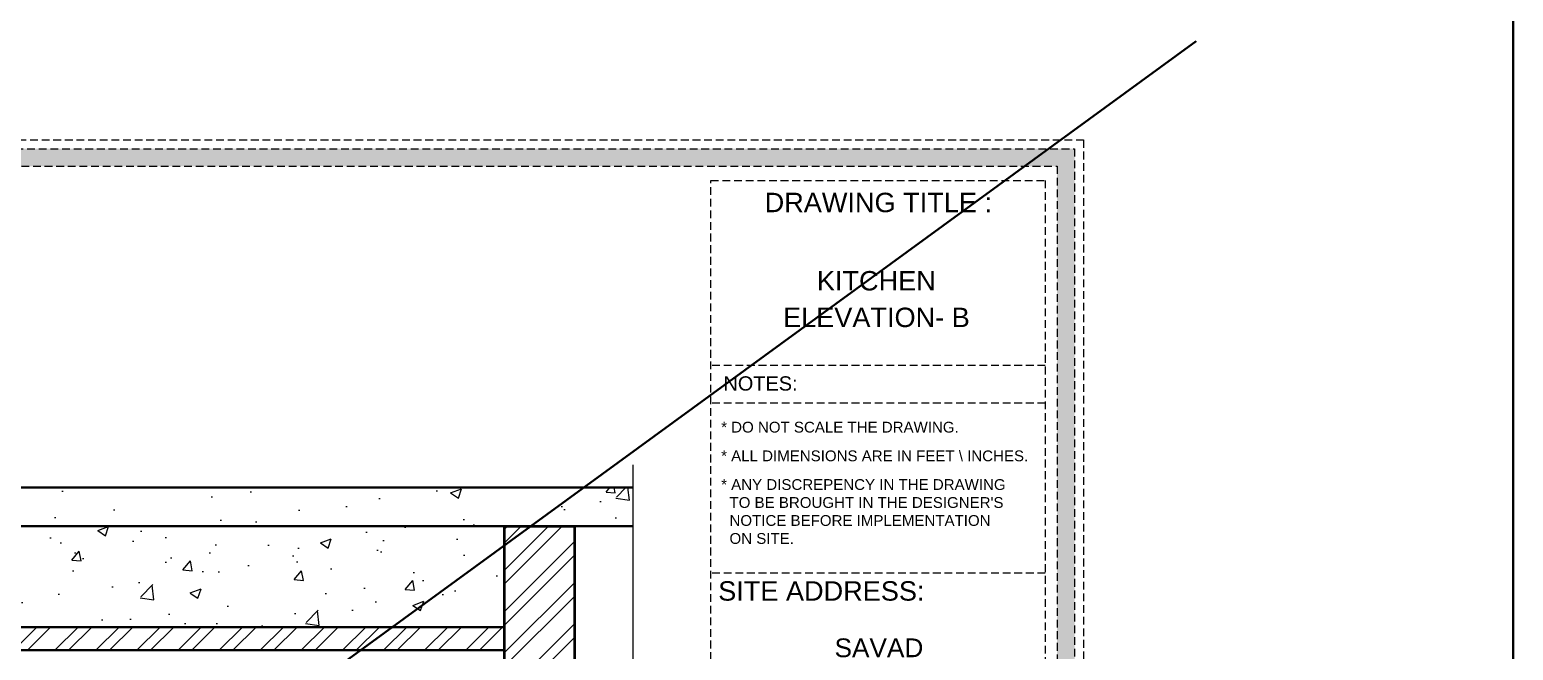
# Model space of a CAD drawing. Header units: millimetres. Extents: x 56222 to 3066687, y -650199 to -121287.
# Drawn here: x 141422.8 to 141614.3, y -184107.2 to -184027.2 of the extents above; entities that cross this region are included whole.
import ezdxf
from ezdxf.enums import TextEntityAlignment as Align

# ---------------------------------------------------------------- set-up
doc = ezdxf.new("R2010")
doc.units = ezdxf.units.MM
doc.header["$MEASUREMENT"] = 0
doc.linetypes.add('DASHEDX2', pattern=[1.5, 1, -0.5])
doc.layers.add('AR HATCH-7', color=7, linetype='Continuous')
doc.layers.add('str coll', color=6, linetype='Continuous')
for name, color, linetype, lineweight in [('Dimension', 10, 'DASHEDX2', 20), ('FURNITURE-1', 252, 'Continuous', 13), ('NAME PLATE', 7, 'Continuous', 25), ('SECTION ( SLAB PLine )', 104, 'Continuous', 30), ('Text', 7, 'Continuous', 15), ('XX~SLAB ( BEAM )~ ( DIM )', 7, 'Continuous', 9)]:
    doc.layers.add(name, color=color, linetype=linetype, lineweight=lineweight)
doc.layers.add('hatch', color=250, linetype='Continuous', lineweight=9, transparency=0.5)
doc.styles.add('Arial', font='arial.ttf')
pattern_1 = [(50, (1908.492, 25.076), (14.34520365, -1.2550427), [1.5, -16.5]), (355, (1908.492, 25.076), (-2.7750267, 15.0438427), [1.2, -13.2]), (100.4514445, (1909.687, 24.972), (11.5701769, 13.7887998), [1.2748038, -14.0228422]), (46.1842, (1908.492, 29.076), (21.3448266, -3.3103856), [2.25, -24.75]), (96.635635, (1910.27, 28.8), (18.693239, 19.482372), [1.9122068, -21.0342752]), (351.184164, (1908.492, 29.076), (18.693239, 19.482372), [1.8, -19.8]), (21, (1910.492, 28.076), (11.93814104, -8.0523778), [1.5, -16.5]), (326, (1910.492, 28.076), (4.8663066, 14.5030009), [1.2, -13.2]), (71.451445, (1911.487, 27.405), (16.8044475, 6.45062306), [1.2748038, -14.0228422]), (37.5, (1908.492, 25.076), (0.24319711, 6.65787708), [0, -13.04, 0, -13.4, 0, -13.25]), (7.5, (1908.492, 25.076), (5.26139075, 7.88823424), [0, -7.64, 0, -12.74, 0, -5.05]), (327.5, (1904.032, 25.076), (10.67644872, -0.45109743), [0, -5, 0, -15.6, 0, -20.7]), (317.5, (1902.032, 25.076), (11.6637234, 2.00209965), [0, -6.5, 0, -10.36, 0, -14.7])]
pattern_2 = [(45, (1908.492, 25.076), (-2.65165043, 2.65165043), []), (45, (1910.2597, 25.076), (-2.65165043, 2.65165043), [])]

msp = doc.modelspace()

# ---------------------------------------------------------------- hatches: boundary and pattern name
at = {"layer": 'AR HATCH-7', "lineweight": 18, "true_color": 0x939598, "transparency": 33554687}
h = msp.add_hatch(dxfattribs=at)
h.set_pattern_fill('ANSI32', color=252, scale=10)
h.set_pattern_definition(pattern_2)
h.paths.add_polyline_path([(141493.073, -184091.242), (141484.073, -184091.242), (141484.073, -184154.242), (141493.073, -184154.242)])
h.paths.add_polyline_path([(141493.073, -184174.242), (141484.073, -184174.242), (141484.073, -184218.242), (141493.073, -184218.242)])
at = {"layer": 'Dimension', "true_color": 0xd39e00}
h = msp.add_hatch(color=42, dxfattribs=at)
h.paths.add_polyline_path([(141236.46, -184268.603), (141557.635, -184268.603), (141557.635, -184042.536), (141236.46, -184042.536)])
h.paths.add_polyline_path([(141238.714, -184266.349), (141555.38, -184266.349), (141555.38, -184044.79), (141238.714, -184044.79)], flags=16)
at = {"layer": 'FURNITURE-1', "lineweight": 18, "true_color": 0xc7c8ca}
h = msp.add_hatch(dxfattribs=at)
h.set_pattern_fill('AR-CONC', color=9, scale=2)
h.set_pattern_definition(pattern_1)
h.paths.add_polyline_path([(141500.602, -184086.242), (141242.694, -184086.242), (141242.694, -184091.242), (141330.073, -184091.242), (141330.073, -184104.242), (141339.073, -184104.242), (141339.073, -184091.242), (141500.602, -184091.242)])
h = msp.add_hatch(dxfattribs=at)
h.set_pattern_fill('AR-CONC', color=9, scale=2)
h.set_pattern_definition(pattern_1)
h.paths.add_polyline_path([(141484.073, -184091.242), (141339.073, -184091.242), (141339.073, -184104.242), (141484.073, -184104.242)])
h.paths.add_polyline_path([(141330.073, -184091.242), (141252.073, -184091.242), (141252.073, -184104.242), (141330.073, -184104.242)])
at = {"layer": 'FURNITURE-1', "lineweight": 18, "transparency": 33554572}
h = msp.add_hatch(dxfattribs=at)
h.set_pattern_fill('ANSI32', color=6, scale=10)
h.set_pattern_definition(pattern_2)
h.paths.add_polyline_path([(141484.073, -184104.242), (141252.073, -184104.242), (141252.073, -184107.242), (141484.073, -184107.242)])

# ---------------------------------------------------------------- linework, layer by layer
at = {"layer": 'Dimension', "color": 42, "true_color": 0xd39e00}
for p, q in [((141553.854, -184070.492), (141510.698, -184070.492)), ((141553.854, -184075.354), (141510.698, -184075.354)), ((141553.854, -184097.288), (141510.698, -184097.288))]:
    msp.add_line(p, q, dxfattribs=at)
for points in [[(141235.333, -184041.409), (141558.762, -184041.409), (141558.762, -184269.73), (141235.333, -184269.73)], [(141236.46, -184042.536), (141557.635, -184042.536), (141557.635, -184268.603), (141236.46, -184268.603)], [(141238.714, -184044.79), (141555.38, -184044.79), (141555.38, -184266.349), (141238.714, -184266.349)], [(141510.698, -184264.494), (141510.698, -184046.645), (141553.854, -184046.645), (141553.854, -184264.494)]]:
    msp.add_lwpolyline(points, close=True, dxfattribs=at)
at = {"layer": 'hatch', "lineweight": 35, "transparency": 33554687}
msp.add_lwpolyline([(141484.073, -184154.242), (141484.073, -184091.242), (141493.073, -184091.242), (141493.073, -184154.242)], dxfattribs=at)
at = {"layer": 'SECTION ( SLAB PLine )', "color": 1}
for p, q in [((141242.694, -184086.242), (141500.602, -184086.242)), ((141339.073, -184091.242), (141500.602, -184091.242)), ((141252.073, -184104.242), (141484.073, -184104.242))]:
    msp.add_line(p, q, dxfattribs=at)
at = {"layer": 'str coll', "lineweight": 30}
msp.add_line((141484.073, -184107.242), (141252.073, -184107.242), dxfattribs=at)
at = {"layer": 'Text', "color": 251, "linetype": 'Continuous', "lineweight": 0, "true_color": 0x636466}
msp.add_lwpolyline([(141500.602, -184083.295), (141500.602, -184152.48), (141499.341, -184153.261), (141501.775, -184153.511), (141500.602, -184154.348), (141500.602, -184223.477)], dxfattribs=at)
at = {"layer": 'XX~SLAB ( BEAM )~ ( DIM )', "color": 242, "lineweight": 30, "true_color": 0xcd2027}
msp.add_line((141573.328, -184028.66), (141216.006, -184288.947), dxfattribs=at)
at = {"layer": 'XX~SLAB ( BEAM )~ ( DIM )', "color": 3, "lineweight": 30}
msp.add_lwpolyline([(140009.652, -183925.293), (141614.254, -183925.293), (141614.254, -184419.194), (140009.652, -184419.194)], close=True, dxfattribs=at)

# ---------------------------------------------------------------- texts
at = {"layer": 'NAME PLATE', "style": 'Arial'}
for s, height, p in [('DRAWING TITLE : ', 2.50368, (141532.788, -184050.722)), ('KITCHEN', 2.5037, (141532.05, -184060.822)), ('ELEVATION- B', 2.50368, (141532.061, -184065.544)), ('NOTES:', 1.8396, (141517.1, -184073.735)), ('SITE ADDRESS:', 2.50368, (141524.95, -184100.835)), (' SAVAD ', 2.4203, (141532.382, -184108.129, -0.115))]:
    msp.add_text(s, height=height, dxfattribs=at).set_placement(p, align=Align.CENTER)
at = {"layer": 'NAME PLATE', "char_height": 1.39134, "width": 53.75474, "attachment_point": 1, "style": 'Arial'}
for s, insert in [('* DO NOT SCALE THE DRAWING.', (141512.016, -184077.761)), ('* ALL DIMENSIONS ARE IN FEET \\\\ INCHES.', (141512.016, -184081.461)), ("* ANY DISCREPENCY IN THE DRAWING \\P  TO BE BROUGHT IN THE DESIGNER'S\\P  NOTICE BEFORE IMPLEMENTATION \\P  ON SITE.", (141512.016, -184085.161))]:
    msp.add_mtext(s, dxfattribs=dict(at, insert=insert))

doc.saveas('drawing.dxf')
